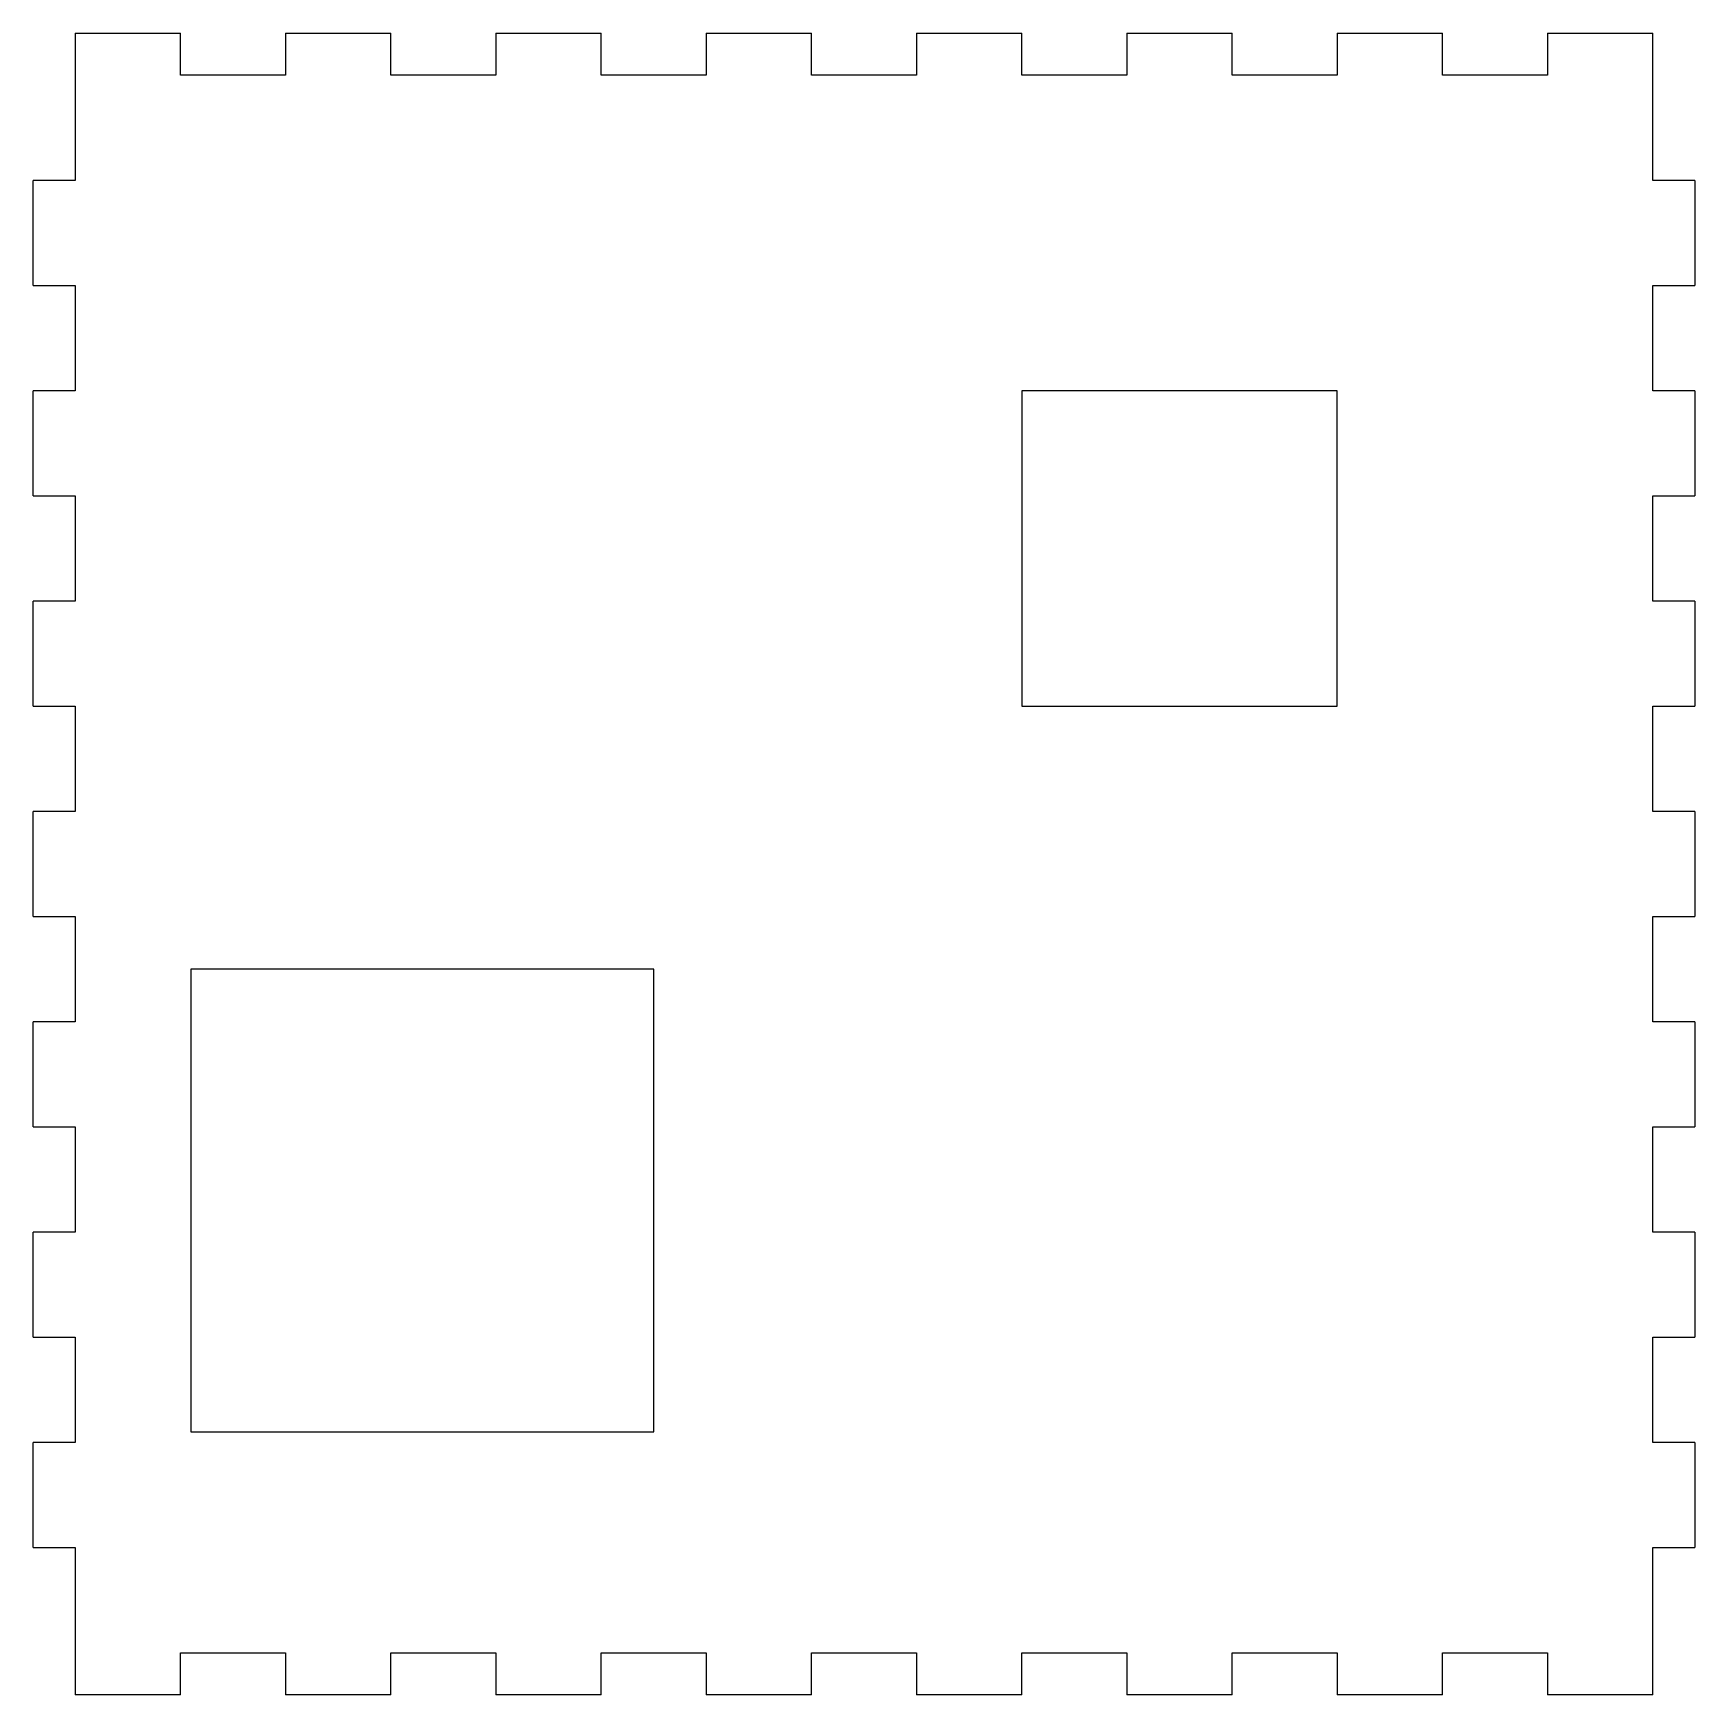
# Model space of a CAD drawing. Header units: millimetres. Extents: x -79 to 79, y -79 to 79.
import ezdxf

# ---------------------------------------------------------------- set-up
doc = ezdxf.new("R2010")
doc.units = ezdxf.units.MM
doc.layers.add('Shape2DView', color=7, linetype='CONTINUOUS')

msp = doc.modelspace()

# ---------------------------------------------------------------- linework, layer by layer
at = {"layer": 'Shape2DView'}
for p, q in [((-75, 79), (-75, 65)), ((-75, 79), (-65, 79)), ((-65, 75), (-65, 79)), ((-55, 79), (-45, 79)), ((-55, 79), (-55, 75)), ((-45, 75), (-45, 79)), ((-35, 79), (-25, 79)), ((-35, 79), (-35, 75)), ((-25, 75), (-25, 79)), ((-15, 79), (-5, 79)), ((-15, 79), (-15, 75)), ((-5, 75), (-5, 79)), ((5, 79), (15, 79)), ((5, 79), (5, 75)), ((15, 75), (15, 79)), ((25, 79), (35, 79)), ((25, 79), (25, 75)), ((35, 75), (35, 79)), ((45, 79), (55, 79)), ((45, 79), (45, 75)), ((55, 75), (55, 79)), ((65, 79), (75, 79)), ((65, 79), (65, 75)), ((75, 65), (75, 79)), ((-55, 75), (-65, 75)), ((-35, 75), (-45, 75)), ((-15, 75), (-25, 75)), ((5, 75), (-5, 75)), ((25, 75), (15, 75)), ((45, 75), (35, 75)), ((65, 75), (55, 75)), ((-79, 55), (-79, 65)), ((-75, 65), (-79, 65)), ((79, 65), (75, 65)), ((79, 65), (79, 55)), ((-79, 55), (-75, 55)), ((-75, 55), (-75, 45)), ((75, 45), (75, 55)), ((75, 55), (79, 55)), ((-79, 35), (-79, 45)), ((-75, 45), (-79, 45)), ((45, 45), (15, 45)), ((15, 45), (15, 15)), ((45, 15), (45, 45)), ((79, 45), (75, 45)), ((79, 45), (79, 35)), ((-79, 35), (-75, 35)), ((-75, 35), (-75, 25)), ((75, 25), (75, 35)), ((75, 35), (79, 35)), ((-79, 15), (-79, 25)), ((-75, 25), (-79, 25)), ((79, 25), (75, 25)), ((79, 25), (79, 15)), ((-79, 15), (-75, 15)), ((-75, 15), (-75, 5)), ((15, 15), (45, 15)), ((75, 5), (75, 15)), ((75, 15), (79, 15)), ((-79, -5), (-79, 5)), ((-75, 5), (-79, 5)), ((79, 5), (75, 5)), ((79, 5), (79, -5)), ((-79, -5), (-75, -5)), ((-75, -5), (-75, -15)), ((75, -15), (75, -5)), ((75, -5), (79, -5)), ((-20, -10), (-64, -10)), ((-64, -10), (-64, -54)), ((-20, -54), (-20, -10)), ((-79, -25), (-79, -15)), ((-75, -15), (-79, -15)), ((79, -15), (75, -15)), ((79, -15), (79, -25)), ((-79, -25), (-75, -25)), ((-75, -25), (-75, -35)), ((75, -35), (75, -25)), ((75, -25), (79, -25)), ((-79, -45), (-79, -35)), ((-75, -35), (-79, -35)), ((79, -35), (75, -35)), ((79, -35), (79, -45)), ((-79, -45), (-75, -45)), ((-75, -45), (-75, -55)), ((75, -55), (75, -45)), ((75, -45), (79, -45)), ((-79, -65), (-79, -55)), ((-75, -55), (-79, -55)), ((-64, -54), (-20, -54)), ((79, -55), (75, -55)), ((79, -55), (79, -65)), ((-79, -65), (-75, -65)), ((-75, -65), (-75, -79)), ((75, -79), (75, -65)), ((75, -65), (79, -65)), ((-65, -75), (-55, -75)), ((-65, -79), (-65, -75)), ((-55, -75), (-55, -79)), ((-45, -75), (-35, -75)), ((-45, -79), (-45, -75)), ((-35, -75), (-35, -79)), ((-25, -75), (-15, -75)), ((-25, -79), (-25, -75)), ((-15, -75), (-15, -79)), ((-5, -75), (5, -75)), ((-5, -79), (-5, -75)), ((5, -75), (5, -79)), ((15, -75), (25, -75)), ((15, -79), (15, -75)), ((25, -75), (25, -79)), ((35, -75), (45, -75)), ((35, -79), (35, -75)), ((45, -75), (45, -79)), ((55, -75), (65, -75)), ((55, -79), (55, -75)), ((65, -75), (65, -79)), ((-65, -79), (-75, -79)), ((-45, -79), (-55, -79)), ((-25, -79), (-35, -79)), ((-5, -79), (-15, -79)), ((15, -79), (5, -79)), ((35, -79), (25, -79)), ((55, -79), (45, -79)), ((75, -79), (65, -79))]:
    msp.add_line(p, q, dxfattribs=at)

doc.saveas('drawing.dxf')
